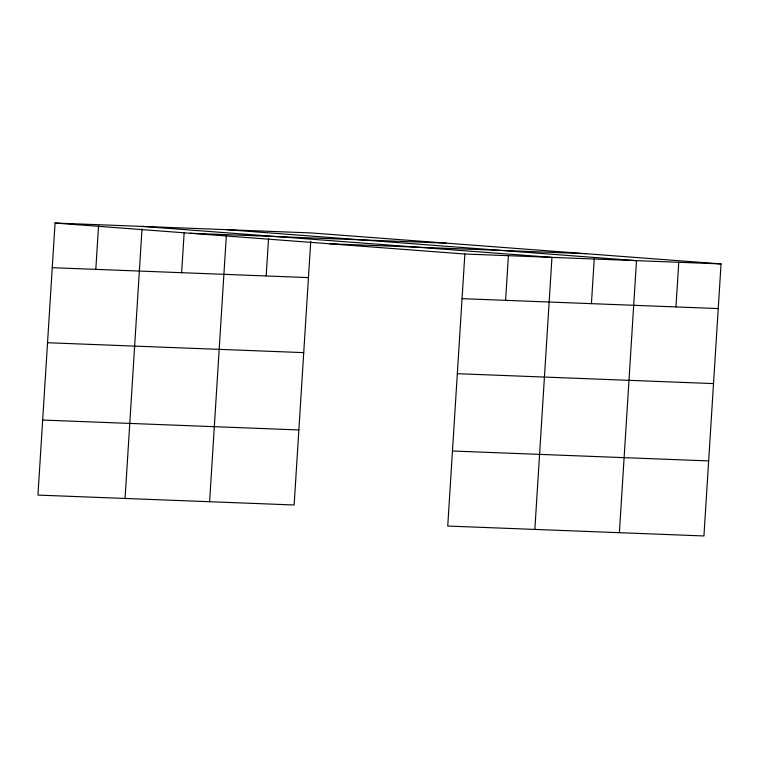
<?xml version="1.0" encoding="UTF-8"?>
<svg xmlns="http://www.w3.org/2000/svg" width="759" height="759" viewBox="0 0 759 759"><rect width="100%" height="100%" fill="white"/><g stroke="black" fill="none" stroke-linecap="round" stroke-linejoin="round"><path stroke-width="1.14" d="M721.05 263.914L464.859 254.009L447.744 526.053L703.935 535.958L721.05 263.914L311.256 232.947L55.065 223.042L37.95 495.086L294.141 504.991L310.744 241.172M95.805 269.379L98.547 225.907M125.055 498.454L142.018 228.763M181.638 272.69L184.143 232.747M209.598 501.718L226.343 235.556M266.181 275.963L268.544 238.364M505.598 300.336L508.407 255.698M534.848 529.421L551.964 257.377L142.17 226.41M591.422 303.657L594.231 259.009M619.391 532.685L636.507 260.65L226.713 229.683M675.965 306.93L678.774 262.282M190.3 233.26L446.491 243.165M329.624 243.791L585.815 253.696M52.257 267.69L308.448 277.595M462.051 298.657L718.242 308.562M47.532 342.736L303.723 352.631M457.326 373.694L713.517 383.599M42.675 420.05L298.866 429.945M452.459 451.007L708.659 460.912M55.065 223.042L464.859 254.009"/></g></svg>
